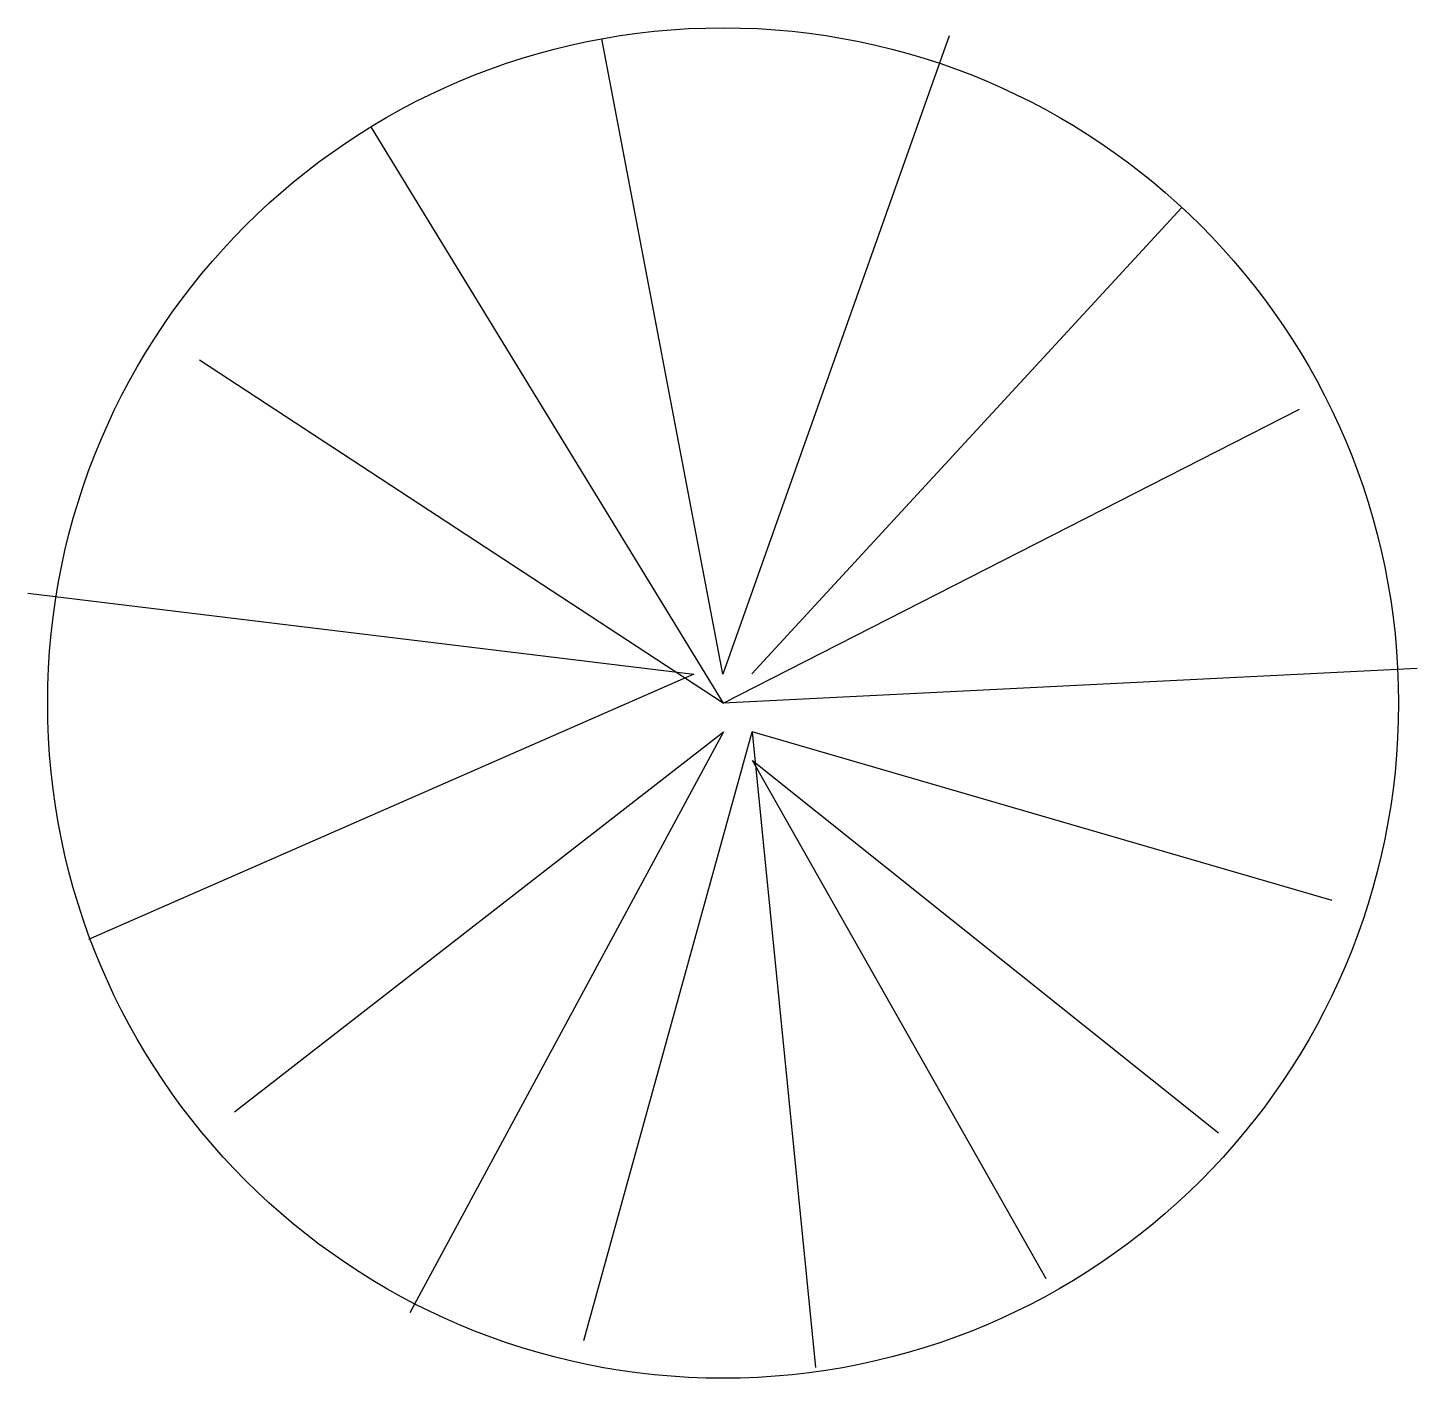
# Model space of a CAD drawing. Extents: x 118.85 to 123.63, y 122.92 to 127.58.
import ezdxf

# ---------------------------------------------------------------- set-up
doc = ezdxf.new("R2010")
doc.units = 0
doc.layers.add('49', color=1, linetype='CONTINUOUS')
doc.layers.add('50', color=2, linetype='CONTINUOUS')

msp = doc.modelspace()

# ---------------------------------------------------------------- linework, layer by layer
at = {"layer": '49', "color": 0}
msp.add_circle((121.2414, 125.2477), 2.3276, dxfattribs=at)
at = {"layer": '50', "color": 0}
for p, q in [((121.2405, 125.3474), (120.8237, 127.5376)), ((122.0201, 127.5474), (121.2405, 125.3474)), ((120.0286, 127.2319), (121.2414, 125.2477)), ((122.8227, 126.9557), (121.3402, 125.3482)), ((121.2414, 125.2477), (119.4369, 126.4294)), ((121.2414, 125.2477), (123.2272, 126.2611)), ((118.8453, 125.6269), (121.1408, 125.3466)), ((123.6333, 125.3671), (121.2414, 125.2477)), ((121.1408, 125.3466), (119.0545, 124.4321)), ((119.5579, 123.838), (121.2422, 125.148)), ((121.2422, 125.148), (120.1619, 123.145)), ((120.7609, 123.0502), (121.3419, 125.1488)), ((123.3408, 124.567), (121.3419, 125.1488)), ((121.3419, 125.1488), (121.5593, 122.9571)), ((121.3427, 125.0491), (122.9485, 123.7661)), ((122.3544, 123.2627), (121.3427, 125.0491))]:
    msp.add_line(p, q, dxfattribs=at)

doc.saveas('drawing.dxf')
